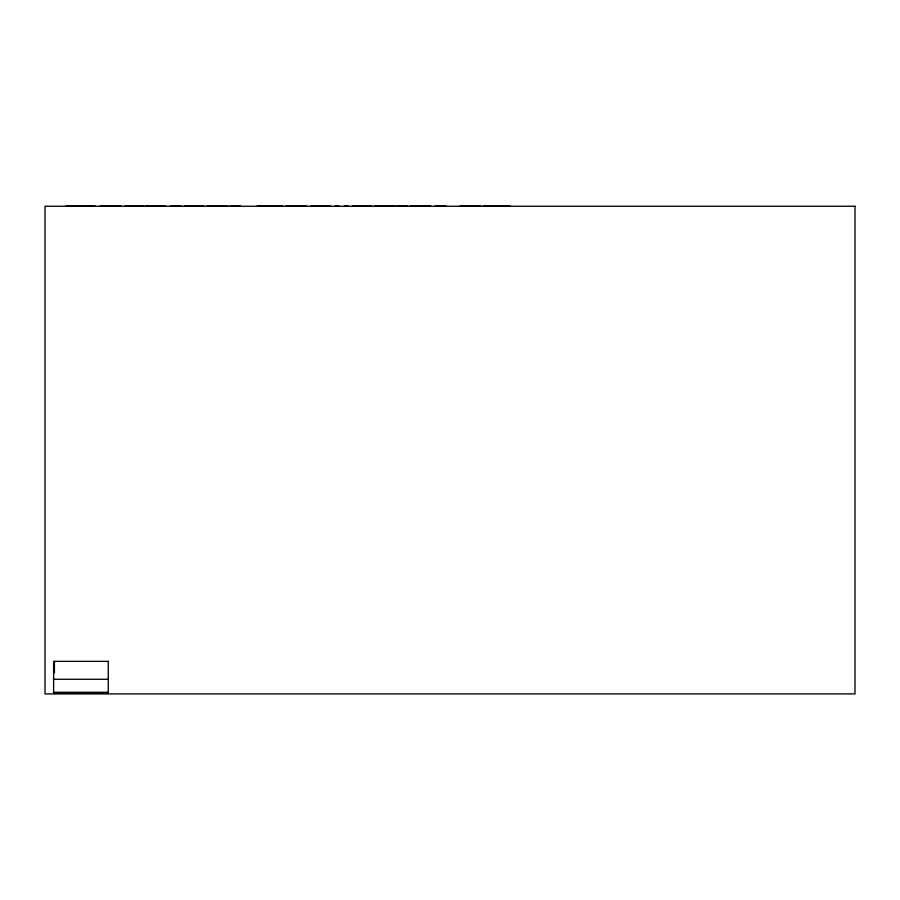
<?xml version="1.0" encoding="UTF-8"?>
<svg xmlns="http://www.w3.org/2000/svg" width="900" height="900" viewBox="0 0 900 900"><rect width="100%" height="100%" fill="white"/><g stroke="black" fill="none" stroke-linecap="round" stroke-linejoin="round"><path stroke-width="1.35" d="M65.666 206.089L95.186 206.089M99.979 206.089L121.219 206.089M124.83 206.089L143.438 206.089M145.114 206.089L165.623 206.089M170.359 206.089L181.282 206.089M184.264 206.089L204.03 206.089M206.899 206.089L227.824 206.089M230.029 206.089L240.469 206.089M257.175 206.089L282.757 206.089M285.919 206.089L306.416 206.089M310.759 206.089L330.525 206.089M335.036 206.089L338.816 206.089M344.475 206.089L348.311 206.089M352.485 206.089L371.7 206.089M374.434 206.089L395.662 206.089M397.069 206.089L407.509 206.089M409.759 206.089L430.684 206.089M435.274 206.089L446.197 206.089M459.968 206.089L480.724 206.089M483.379 206.089L510.424 206.089M53.617 672.761L54.428 672.761L54.428 661.365M53.617 679.264L108.281 679.264M53.617 692.28L108.281 692.28M855 206.257L45 206.257L45 693.911L855 693.911L855 206.257M108.281 661.365L53.617 661.365L53.617 693.135L108.281 693.135L108.281 661.365"/></g></svg>
